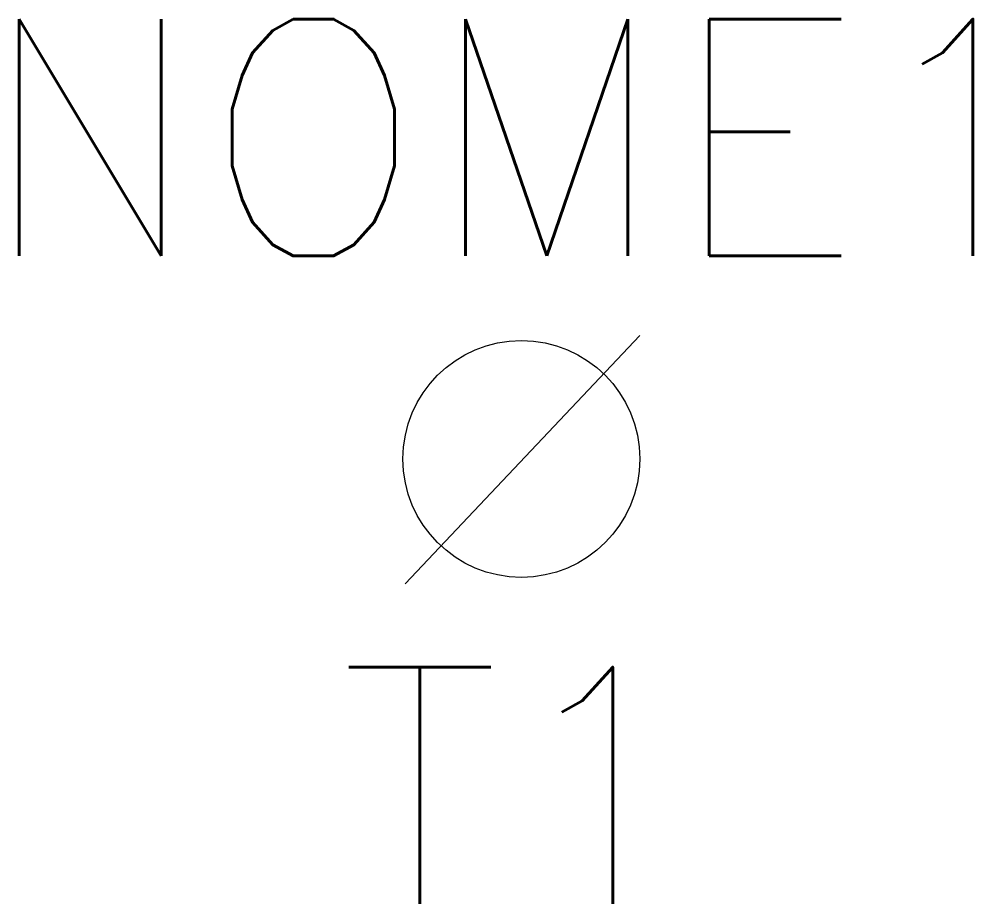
# Model space of a CAD drawing. Extents: x 245.76 to 253.81, y 198.25 to 205.72.
import ezdxf
from ezdxf.enums import TextEntityAlignment as Align

# ---------------------------------------------------------------- set-up
doc = ezdxf.new("R2010")
doc.units = 0
doc.header["$MEASUREMENT"] = 0
doc.layers.get('0').update_dxf_attribs({"linetype": 'CONTINUOUS'})
doc.styles.add('ROMANS', font='romans')

msp = doc.modelspace()

# ---------------------------------------------------------------- linework, layer by layer
msp.add_line((249.0191, 200.9504), (251, 203.0496))
msp.add_circle((250, 202.0064), 1)

# ---------------------------------------------------------------- texts
at = {"style": 'ROMANS', "flags": 4}
for tag, text, p in [('NOME1', 'NOME', (250, 204.7202)), ('T1', 'T1', (250, 199.2489))]:
    msp.add_attdef(tag, text=text, height=2, dxfattribs=at).set_placement(p, align=Align.MIDDLE_CENTER)

doc.saveas('drawing.dxf')
